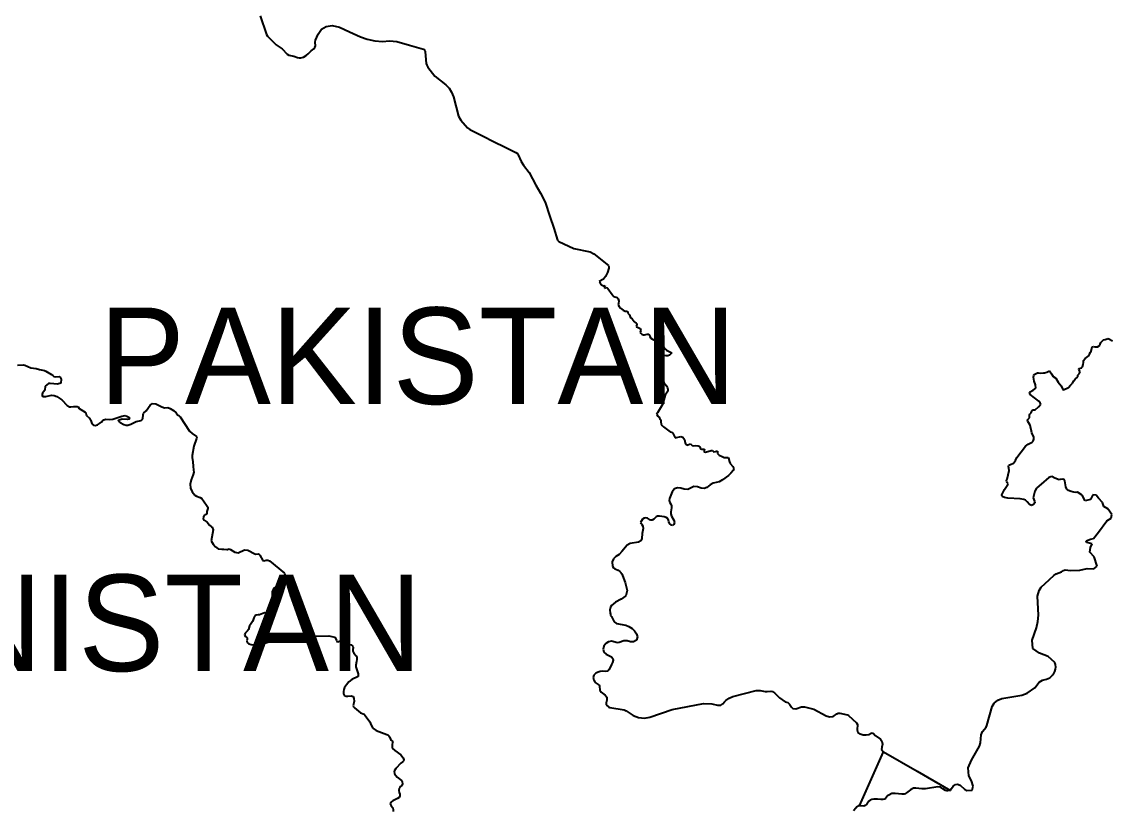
# Model space of a CAD drawing. Header units: metres. Extents: x 0 to 1325, y -1 to 773.
# Drawn here: x 910.32 to 955.57, y 249.26 to 281.97 of the extents above; entities that cross this region are included whole.
import ezdxf
from ezdxf.enums import TextEntityAlignment as Align

# ---------------------------------------------------------------- set-up
doc = ezdxf.new("R2010")
doc.units = ezdxf.units.M

msp = doc.modelspace()

# ---------------------------------------------------------------- linework, layer by layer
at = {"layer": 'SCORE'}
for points in [[(920.2, 282.218), (920.47, 281.448)], [(922.5, 281.208), (922.61, 281.458)], [(922.61, 281.458), (922.75, 281.658)], [(922.75, 281.658), (922.94, 281.778)], [(922.94, 281.778), (923.2, 281.818)], [(923.2, 281.818), (923.5, 281.748)], [(923.5, 281.748), (923.92, 281.548)], [(923.92, 281.548), (924.37, 281.338)], [(920.47, 281.448), (920.51, 281.378)], [(920.51, 281.378), (920.83, 281.058)], [(920.83, 281.058), (920.87, 281.018)], [(920.87, 281.018), (921.12, 280.848)], [(922.49, 281.128), (922.5, 281.208)], [(922.5, 280.978), (922.49, 281.128)], [(924.37, 281.338), (924.65, 281.248)], [(924.65, 281.248), (924.97, 281.178)], [(924.97, 281.178), (925.28, 281.148)], [(925.28, 281.148), (925.58, 281.178)], [(925.58, 281.178), (925.88, 281.148)], [(925.88, 281.148), (926.4, 280.998)], [(921.12, 280.848), (921.33, 280.628)], [(921.33, 280.628), (921.4, 280.578)], [(921.4, 280.578), (921.46, 280.568)], [(921.46, 280.568), (921.6, 280.538)], [(922, 280.508), (922.11, 280.568)], [(922.11, 280.568), (922.2, 280.638)], [(922.2, 280.638), (922.32, 280.768)], [(922.32, 280.768), (922.43, 280.848)], [(922.43, 280.848), (922.47, 280.898)], [(922.47, 280.898), (922.5, 280.978)], [(926.4, 280.998), (926.99, 280.828)], [(926.99, 280.828), (927.04, 280.788)], [(927.04, 280.788), (927.06, 280.728)], [(927.06, 280.728), (927.1, 280.238)], [(921.6, 280.538), (921.75, 280.488)], [(921.75, 280.488), (921.82, 280.468)], [(921.82, 280.468), (921.9, 280.478)], [(921.9, 280.478), (922, 280.508)], [(927.1, 280.238), (927.12, 280.168)], [(927.12, 280.168), (927.16, 280.088)], [(927.16, 280.088), (927.46, 279.718)], [(927.46, 279.718), (927.91, 279.358)], [(927.91, 279.358), (928.05, 279.218)], [(928.05, 279.218), (928.15, 279.048)], [(928.15, 279.048), (928.23, 278.858)], [(928.23, 278.858), (928.44, 278.058)], [(928.44, 278.058), (928.53, 277.888)], [(928.53, 277.888), (928.81, 277.568)], [(928.81, 277.568), (928.91, 277.498)], [(928.91, 277.498), (929.43, 277.238)], [(929.43, 277.238), (929.92, 276.988)], [(929.92, 276.988), (930.34, 276.778)], [(930.34, 276.778), (930.82, 276.548)], [(930.82, 276.548), (930.88, 276.508)], [(930.88, 276.508), (930.92, 276.448)], [(930.92, 276.448), (931.04, 276.168)], [(931.04, 276.168), (931.14, 276.018)], [(931.14, 276.018), (931.37, 275.718)], [(931.37, 275.718), (931.65, 275.188)], [(931.65, 275.188), (931.84, 274.858)], [(931.84, 274.858), (932.04, 274.488)], [(932.04, 274.488), (932.23, 273.888)], [(932.23, 273.888), (932.39, 273.408)], [(932.39, 273.408), (932.54, 272.908)], [(932.54, 272.908), (932.6, 272.848)], [(932.6, 272.848), (933.23, 272.568)], [(933.23, 272.568), (933.9, 272.428)], [(933.9, 272.428), (934.05, 272.348)], [(934.05, 272.348), (934.66, 271.858)], [(934.62, 271.568), (934.54, 271.398)], [(934.67, 271.748), (934.62, 271.568)], [(934.66, 271.858), (934.67, 271.798)], [(934.67, 271.798), (934.67, 271.748)], [(934.46, 271.288), (934.28, 271.198)], [(934.28, 271.198), (934.29, 271.178)], [(934.29, 271.178), (934.32, 271.118)], [(934.32, 271.118), (934.37, 271.058)], [(934.37, 271.058), (934.45, 271.018)], [(934.54, 271.398), (934.46, 271.288)], [(934.45, 271.018), (934.52, 271.028)], [(934.5, 270.938), (934.49, 270.918)], [(934.49, 270.918), (934.55, 270.938)], [(934.51, 270.998), (934.5, 270.938)], [(934.52, 271.028), (934.51, 270.998)], [(934.55, 270.938), (934.6, 270.928)], [(934.6, 270.928), (934.64, 270.898)], [(934.64, 270.898), (934.82, 270.648)], [(934.82, 270.648), (934.85, 270.598)], [(934.85, 270.598), (934.88, 270.568)], [(934.88, 270.568), (935.02, 270.528)], [(935.02, 270.528), (935.07, 270.478)], [(935.07, 270.478), (935.09, 270.378)], [(935.08, 270.298), (935.07, 270.228)], [(935.07, 270.228), (935.11, 270.158)], [(935.09, 270.378), (935.08, 270.298)], [(935.11, 270.158), (935.16, 270.088)], [(935.16, 270.088), (935.21, 270.048)], [(935.21, 270.048), (935.27, 270.008)], [(935.27, 270.008), (935.35, 269.968)], [(935.35, 269.968), (935.43, 269.958)], [(935.43, 269.958), (935.46, 269.938)], [(935.46, 269.938), (935.47, 269.878)], [(935.47, 269.878), (935.49, 269.848)], [(935.49, 269.848), (935.54, 269.808)], [(935.54, 269.808), (935.56, 269.728)], [(935.56, 269.728), (935.59, 269.688)], [(935.59, 269.688), (935.65, 269.638)], [(935.65, 269.638), (935.73, 269.538)], [(935.73, 269.538), (935.76, 269.508)], [(935.76, 269.508), (935.81, 269.468)], [(935.81, 269.468), (935.84, 269.438)], [(935.84, 269.408), (935.81, 269.328)], [(935.81, 269.328), (935.82, 269.308)], [(935.82, 269.308), (935.89, 269.288)], [(935.84, 269.438), (935.84, 269.408)], [(935.89, 269.288), (935.97, 269.238)], [(935.97, 269.238), (936.01, 269.158)], [(936.01, 269.158), (935.98, 269.088)], [(935.98, 269.088), (936, 269.048)], [(936, 269.048), (936.04, 269.008)], [(936.04, 269.008), (936.07, 268.988)], [(936.07, 268.988), (936.12, 268.978)], [(936.12, 268.978), (936.16, 268.978)], [(936.16, 268.978), (936.26, 269.008)], [(936.26, 269.008), (936.34, 269.008)], [(936.34, 269.008), (936.37, 268.978)], [(936.37, 268.978), (936.38, 268.918)], [(936.38, 268.918), (936.42, 268.848)], [(936.42, 268.848), (936.49, 268.798)], [(936.49, 268.798), (936.55, 268.768)], [(955.21, 268.768), (955.27, 268.788)], [(955.27, 268.788), (955.35, 268.808)], [(955.35, 268.808), (955.39, 268.828)], [(955.39, 268.828), (955.43, 268.818)], [(955.43, 268.818), (955.58, 268.728)], [(936.55, 268.768), (936.62, 268.758)], [(936.62, 268.758), (936.7, 268.758)], [(936.7, 268.758), (936.77, 268.728)], [(936.77, 268.728), (936.83, 268.678)], [(936.83, 268.678), (936.88, 268.608)], [(936.88, 268.608), (936.94, 268.558)], [(936.94, 268.558), (936.94, 268.478)], [(936.94, 268.478), (936.99, 268.408)], [(936.99, 268.408), (937.07, 268.348)], [(937.07, 268.348), (937.29, 268.238)], [(954.69, 268.298), (954.72, 268.428)], [(954.72, 268.428), (954.74, 268.478)], [(954.74, 268.478), (954.79, 268.498)], [(954.79, 268.498), (954.85, 268.488)], [(954.85, 268.488), (954.91, 268.478)], [(954.91, 268.478), (954.96, 268.488)], [(954.96, 268.488), (955.02, 268.518)], [(955.02, 268.518), (955.03, 268.538)], [(955.03, 268.538), (955.05, 268.558)], [(955.05, 268.558), (955.06, 268.578)], [(955.06, 268.598), (955.1, 268.658)], [(955.06, 268.578), (955.06, 268.598)], [(955.1, 268.658), (955.15, 268.718)], [(955.15, 268.718), (955.21, 268.768)], [(936.74, 267.948), (936.72, 267.868)], [(936.76, 267.998), (936.74, 267.948)], [(936.79, 268.058), (936.76, 267.998)], [(936.84, 268.108), (936.79, 268.058)], [(936.9, 268.138), (936.84, 268.108)], [(937.06, 268.108), (936.9, 268.138)], [(937.13, 268.108), (937.06, 268.108)], [(937.19, 268.138), (937.13, 268.108)], [(937.25, 268.198), (937.19, 268.138)], [(937.29, 268.238), (937.25, 268.198)], [(954.38, 267.918), (954.44, 267.998)], [(954.38, 267.838), (954.38, 267.918)], [(954.44, 267.998), (954.61, 268.128)], [(954.61, 268.128), (954.63, 268.198)], [(954.63, 268.198), (954.67, 268.258)], [(954.67, 268.258), (954.69, 268.298)], [(910.14, 267.718), (910.37, 267.738)], [(910.37, 267.738), (910.44, 267.718)], [(910.44, 267.718), (910.69, 267.618)], [(910.69, 267.618), (910.91, 267.588)], [(910.91, 267.588), (911.05, 267.538)], [(911.05, 267.538), (911.25, 267.498)], [(911.25, 267.498), (911.31, 267.478)], [(911.31, 267.478), (911.55, 267.338)], [(936.72, 267.868), (936.73, 267.788)], [(936.73, 267.788), (936.79, 267.618)], [(936.79, 267.618), (936.79, 267.438)], [(936.79, 267.438), (936.82, 267.348)], [(952.76, 267.398), (952.85, 267.428)], [(952.85, 267.428), (952.97, 267.488)], [(952.97, 267.488), (953.04, 267.358)], [(954.18, 267.538), (954.19, 267.578)], [(954.23, 267.448), (954.18, 267.538)], [(954.19, 267.578), (954.29, 267.608)], [(954.2, 267.368), (954.23, 267.448)], [(954.29, 267.608), (954.33, 267.658)], [(954.33, 267.658), (954.36, 267.748)], [(954.36, 267.748), (954.38, 267.838)], [(911.55, 267.338), (911.6, 267.288)], [(911.6, 267.288), (911.65, 267.258)], [(911.65, 267.258), (911.71, 267.238)], [(911.71, 267.238), (911.86, 267.248)], [(911.93, 266.978), (911.8, 266.938)], [(911.86, 267.248), (911.91, 267.218)], [(911.91, 267.218), (911.95, 267.148)], [(911.95, 267.148), (911.93, 266.978)], [(936.82, 267.348), (936.96, 266.998)], [(936.96, 266.998), (937.01, 266.928)], [(952.3, 267.218), (952.31, 267.288)], [(952.33, 267.058), (952.3, 267.218)], [(952.31, 267.288), (952.33, 267.328)], [(952.33, 267.328), (952.36, 267.348)], [(952.38, 266.908), (952.33, 267.058)], [(952.36, 267.348), (952.47, 267.408)], [(952.47, 267.408), (952.51, 267.408)], [(952.51, 267.408), (952.61, 267.388)], [(952.61, 267.388), (952.71, 267.398)], [(952.71, 267.398), (952.76, 267.398)], [(953.04, 267.358), (953.12, 267.258)], [(953.12, 267.258), (953.22, 267.188)], [(953.22, 267.188), (953.32, 267.018)], [(953.32, 267.018), (953.45, 266.858)], [(953.84, 266.888), (953.92, 266.978)], [(953.92, 266.978), (953.97, 267.078)], [(953.97, 267.078), (954.03, 267.148)], [(954.03, 267.148), (954.14, 267.238)], [(954.14, 267.308), (954.2, 267.368)], [(954.14, 267.238), (954.14, 267.308)], [(911.17, 266.558), (911.14, 266.498)], [(911.22, 266.618), (911.17, 266.558)], [(911.27, 266.688), (911.22, 266.618)], [(911.29, 266.848), (911.27, 266.688)], [(911.35, 266.908), (911.29, 266.848)], [(911.42, 266.958), (911.35, 266.908)], [(911.49, 266.968), (911.42, 266.958)], [(911.8, 266.938), (911.49, 266.968)], [(937.01, 266.928), (937.07, 266.858)], [(937.12, 266.638), (937.01, 266.478)], [(937.07, 266.858), (937.11, 266.788)], [(937.11, 266.788), (937.13, 266.718)], [(937.13, 266.718), (937.12, 266.638)], [(952.14, 266.598), (952.28, 266.678)], [(952.16, 266.508), (952.14, 266.598)], [(952.28, 266.678), (952.39, 266.768)], [(952.39, 266.768), (952.38, 266.908)], [(953.45, 266.858), (953.52, 266.708)], [(953.52, 266.708), (953.55, 266.698)], [(953.55, 266.698), (953.75, 266.798)], [(953.75, 266.798), (953.84, 266.888)], [(911.14, 266.498), (911.19, 266.428)], [(911.19, 266.428), (911.31, 266.428)], [(911.31, 266.428), (911.55, 266.478)], [(911.55, 266.478), (911.66, 266.458)], [(911.66, 266.458), (911.77, 266.418)], [(911.77, 266.418), (911.85, 266.368)], [(911.85, 266.368), (911.97, 266.288)], [(911.97, 266.288), (912.2, 266.048)], [(915.64, 266.068), (915.74, 266.128)], [(915.74, 266.128), (915.88, 266.118)], [(915.88, 266.118), (916.12, 265.998)], [(936.91, 266.088), (936.7, 265.738)], [(937.01, 266.478), (936.91, 266.088)], [(952.52, 266.228), (952.16, 266.508)], [(952.51, 265.998), (952.6, 266.108)], [(952.58, 266.158), (952.52, 266.228)], [(952.6, 266.108), (952.58, 266.158)], [(912.2, 266.048), (912.3, 265.998)], [(912.3, 265.998), (912.35, 265.998)], [(912.35, 265.998), (912.46, 266.008)], [(912.46, 266.008), (912.61, 266.008)], [(912.61, 266.008), (912.65, 265.988)], [(912.65, 265.988), (912.69, 265.928)], [(912.69, 265.928), (912.76, 265.878)], [(912.76, 265.878), (912.95, 265.778)], [(912.95, 265.778), (912.97, 265.748)], [(912.97, 265.748), (912.98, 265.668)], [(912.98, 265.668), (913, 265.628)], [(913, 265.628), (913.12, 265.518)], [(914.47, 265.608), (914.61, 265.628)], [(914.61, 265.628), (914.67, 265.608)], [(915.34, 265.508), (915.35, 265.668)], [(915.35, 265.668), (915.37, 265.728)], [(915.37, 265.728), (915.47, 265.828)], [(915.47, 265.828), (915.64, 266.068)], [(916.12, 265.998), (916.24, 265.958)], [(916.24, 265.958), (916.37, 265.968)], [(916.37, 265.968), (916.47, 265.928)], [(916.47, 265.928), (916.61, 265.838)], [(916.61, 265.838), (916.72, 265.738)], [(916.72, 265.738), (916.77, 265.668)], [(916.77, 265.668), (916.83, 265.638)], [(916.83, 265.638), (916.88, 265.578)], [(936.7, 265.738), (936.66, 265.688)], [(936.66, 265.688), (936.67, 265.678)], [(936.67, 265.678), (936.71, 265.608)], [(952.13, 265.658), (952.15, 265.688)], [(952.13, 265.618), (952.13, 265.658)], [(952.14, 265.578), (952.13, 265.618)], [(952.15, 265.688), (952.2, 265.738)], [(952.2, 265.738), (952.23, 265.808)], [(952.23, 265.808), (952.25, 265.838)], [(952.25, 265.838), (952.28, 265.868)], [(952.28, 265.868), (952.31, 265.868)], [(952.31, 265.868), (952.37, 265.868)], [(952.37, 265.868), (952.51, 265.998)], [(913.12, 265.518), (913.14, 265.488)], [(913.14, 265.488), (913.16, 265.448)], [(913.16, 265.448), (913.24, 265.278)], [(913.24, 265.278), (913.29, 265.228)], [(913.29, 265.228), (913.36, 265.218)], [(913.36, 265.218), (913.46, 265.248)], [(913.46, 265.248), (913.54, 265.298)], [(913.54, 265.298), (913.63, 265.368)], [(913.63, 265.368), (913.67, 265.418)], [(913.67, 265.418), (913.72, 265.458)], [(913.72, 265.458), (913.8, 265.478)], [(913.8, 265.478), (913.94, 265.468)], [(913.94, 265.468), (914.09, 265.478)], [(914.09, 265.478), (914.47, 265.608)], [(914.33, 265.438), (914.32, 265.398)], [(914.32, 265.398), (914.39, 265.338)], [(914.4, 265.458), (914.33, 265.438)], [(914.39, 265.338), (914.55, 265.258)], [(914.48, 265.478), (914.4, 265.458)], [(914.7, 265.468), (914.48, 265.478)], [(914.55, 265.258), (914.64, 265.238)], [(914.64, 265.238), (914.72, 265.228)], [(914.67, 265.608), (914.75, 265.568)], [(914.77, 265.478), (914.7, 265.468)], [(914.72, 265.228), (914.84, 265.278)], [(914.75, 265.568), (914.8, 265.518)], [(914.8, 265.518), (914.77, 265.478)], [(914.84, 265.278), (915.06, 265.388)], [(915.06, 265.388), (915.27, 265.428)], [(915.27, 265.428), (915.31, 265.458)], [(915.31, 265.458), (915.34, 265.508)], [(916.88, 265.578), (917.28, 264.988)], [(936.71, 265.608), (936.72, 265.598)], [(936.72, 265.598), (936.75, 265.588)], [(936.75, 265.588), (936.76, 265.578)], [(936.76, 265.578), (936.77, 265.558)], [(936.77, 265.558), (936.78, 265.518)], [(936.78, 265.518), (936.79, 265.498)], [(936.79, 265.498), (936.81, 265.458)], [(936.81, 265.458), (936.83, 265.448)], [(936.83, 265.448), (936.84, 265.428)], [(936.84, 265.428), (936.84, 265.368)], [(936.84, 265.368), (936.85, 265.278)], [(936.85, 265.278), (936.89, 265.218)], [(936.89, 265.218), (936.94, 265.158)], [(952.05, 265.448), (952.14, 265.538)], [(952.06, 265.378), (952.05, 265.448)], [(952.16, 265.238), (952.06, 265.378)], [(952.14, 265.538), (952.14, 265.578)], [(952.18, 265.158), (952.16, 265.238)], [(917.28, 264.988), (917.38, 264.888)], [(917.38, 264.888), (917.56, 264.768)], [(917.56, 264.768), (917.57, 264.748)], [(917.57, 264.748), (917.58, 264.728)], [(917.58, 264.728), (917.57, 264.678)], [(936.94, 265.158), (937.22, 264.958)], [(937.22, 264.958), (937.28, 264.938)], [(937.28, 264.938), (937.33, 264.898)], [(937.33, 264.898), (937.43, 264.708)], [(937.43, 264.708), (937.67, 264.758)], [(937.67, 264.758), (937.75, 264.738)], [(937.75, 264.738), (937.81, 264.638)], [(952.21, 264.988), (952.18, 265.158)], [(952.23, 264.908), (952.21, 264.988)], [(952.31, 264.728), (952.23, 264.908)], [(952.32, 264.658), (952.31, 264.728)], [(917.45, 264.358), (917.38, 263.978)], [(917.57, 264.678), (917.45, 264.358)], [(937.81, 264.638), (937.85, 264.498)], [(937.85, 264.498), (937.91, 264.408)], [(937.91, 264.408), (938.07, 264.458)], [(938.07, 264.458), (938.13, 264.388)], [(938.13, 264.388), (938.21, 264.378)], [(938.21, 264.378), (938.29, 264.388)], [(938.29, 264.388), (938.38, 264.378)], [(938.38, 264.378), (938.42, 264.358)], [(938.42, 264.358), (938.45, 264.328)], [(938.45, 264.328), (938.46, 264.288)], [(938.46, 264.288), (938.49, 264.248)], [(951.61, 263.898), (951.97, 264.358)], [(951.97, 264.358), (952.08, 264.438)], [(952.08, 264.438), (952.24, 264.528)], [(952.24, 264.528), (952.28, 264.568)], [(952.28, 264.568), (952.32, 264.658)], [(917.38, 263.978), (917.39, 263.888)], [(917.39, 263.888), (917.41, 263.718)], [(938.49, 264.248), (938.53, 264.238)], [(938.53, 264.238), (938.62, 264.238)], [(938.62, 264.238), (938.65, 264.238)], [(938.65, 264.238), (938.62, 264.128)], [(938.62, 264.128), (938.69, 264.108)], [(938.69, 264.108), (938.92, 264.188)], [(938.92, 264.188), (938.95, 264.188)], [(938.95, 264.188), (938.98, 264.178)], [(938.98, 264.178), (939.02, 264.138)], [(939.02, 264.138), (939.05, 264.128)], [(939.05, 264.128), (939.14, 264.148)], [(939.14, 264.148), (939.18, 264.158)], [(939.18, 264.158), (939.18, 264.058)], [(939.18, 264.058), (939.26, 263.988)], [(939.26, 263.988), (939.38, 263.928)], [(939.38, 263.928), (939.46, 263.898)], [(939.46, 263.898), (939.51, 263.898)], [(939.51, 263.898), (939.63, 263.898)], [(939.63, 263.898), (939.64, 263.858)], [(939.64, 263.858), (939.68, 263.718)], [(951.55, 263.768), (951.61, 263.898)], [(917.41, 263.718), (917.42, 263.538)], [(917.42, 263.538), (917.44, 263.368)], [(917.44, 263.368), (917.45, 263.278)], [(939.68, 263.718), (939.71, 263.648)], [(939.71, 263.648), (939.82, 263.518)], [(939.82, 263.518), (939.86, 263.438)], [(939.86, 263.438), (939.84, 263.348)], [(951.2, 262.988), (951.29, 263.358)], [(951.26, 263.518), (951.27, 263.568)], [(951.28, 263.448), (951.26, 263.518)], [(951.27, 263.568), (951.31, 263.588)], [(951.29, 263.358), (951.28, 263.448)], [(951.31, 263.588), (951.34, 263.598)], [(951.34, 263.598), (951.47, 263.658)], [(951.47, 263.658), (951.55, 263.768)], [(917.34, 262.968), (917.3, 262.788)], [(917.43, 263.188), (917.34, 262.968)], [(917.45, 263.278), (917.43, 263.188)], [(939.39, 262.958), (939.26, 262.888)], [(939.64, 263.148), (939.39, 262.958)], [(939.74, 263.238), (939.64, 263.148)], [(939.84, 263.348), (939.74, 263.238)], [(951.18, 262.938), (951.19, 262.968)], [(951.19, 262.888), (951.18, 262.938)], [(951.19, 262.968), (951.2, 262.988)], [(952.83, 262.968), (952.73, 262.878)], [(952.94, 263.058), (952.83, 262.968)], [(953.06, 263.098), (952.94, 263.058)], [(953.18, 263.028), (953.06, 263.098)], [(953.23, 263.018), (953.18, 263.028)], [(953.32, 262.978), (953.23, 263.018)], [(953.37, 262.968), (953.32, 262.978)], [(953.41, 262.978), (953.37, 262.968)], [(953.51, 262.998), (953.41, 262.978)], [(953.54, 262.998), (953.51, 262.998)], [(953.6, 262.918), (953.54, 262.998)], [(953.64, 262.668), (953.6, 262.918)], [(917.3, 262.788), (917.32, 262.618)], [(917.32, 262.618), (917.38, 262.468)], [(917.38, 262.468), (917.5, 262.328)], [(937.3, 262.468), (937.19, 262.188)], [(937.4, 262.588), (937.3, 262.468)], [(937.53, 262.628), (937.4, 262.588)], [(937.67, 262.618), (937.53, 262.628)], [(937.8, 262.578), (937.67, 262.618)], [(937.95, 262.568), (937.8, 262.578)], [(938.2, 262.688), (937.95, 262.568)], [(938.35, 262.678), (938.2, 262.688)], [(938.51, 262.618), (938.35, 262.678)], [(938.63, 262.608), (938.51, 262.618)], [(938.74, 262.648), (938.63, 262.608)], [(938.88, 262.758), (938.74, 262.648)], [(939.01, 262.828), (938.88, 262.758)], [(939.26, 262.888), (939.01, 262.828)], [(950.99, 262.348), (951.09, 262.558)], [(951.09, 262.558), (951.24, 262.768)], [(951.21, 262.858), (951.19, 262.888)], [(951.23, 262.828), (951.21, 262.858)], [(951.25, 262.808), (951.23, 262.828)], [(951.24, 262.768), (951.25, 262.808)], [(952.36, 262.488), (952.3, 262.278)], [(952.42, 262.618), (952.36, 262.488)], [(952.73, 262.878), (952.42, 262.618)], [(953.68, 262.578), (953.64, 262.668)], [(953.75, 262.528), (953.68, 262.578)], [(953.86, 262.478), (953.75, 262.528)], [(953.97, 262.448), (953.86, 262.478)], [(917.5, 262.328), (917.57, 262.288)], [(917.57, 262.288), (917.72, 262.238)], [(917.72, 262.238), (917.79, 262.188)], [(917.79, 262.188), (917.98, 261.908)], [(937.19, 262.188), (937.18, 262.108)], [(937.18, 262.108), (937.21, 262.028)], [(937.21, 262.028), (937.25, 261.958)], [(951, 262.268), (950.99, 262.348)], [(951.09, 262.228), (951, 262.268)], [(951.23, 262.198), (951.09, 262.228)], [(951.75, 262.178), (951.23, 262.198)], [(951.9, 262.148), (951.75, 262.178)], [(951.97, 262.118), (951.9, 262.148)], [(952.03, 262.058), (951.97, 262.118)], [(952.14, 261.938), (952.03, 262.058)], [(952.3, 262.278), (952.29, 262.218)], [(952.29, 262.218), (952.31, 262.148)], [(952.35, 262.008), (952.3, 261.938)], [(952.31, 262.148), (952.34, 262.078)], [(952.34, 262.078), (952.35, 262.008)], [(954.06, 262.438), (953.97, 262.448)], [(954.13, 262.448), (954.06, 262.438)], [(954.32, 262.328), (954.13, 262.448)], [(954.44, 262.088), (954.32, 262.328)], [(954.66, 262.148), (954.44, 262.088)], [(954.76, 262.348), (954.66, 262.148)], [(954.9, 262.328), (954.76, 262.348)], [(955, 262.198), (954.9, 262.328)], [(955.16, 262.018), (955, 262.198)], [(955.22, 261.858), (955.16, 262.018)], [(917.98, 261.908), (918.03, 261.828)], [(917.99, 261.568), (917.98, 261.538)], [(918, 261.648), (917.99, 261.568)], [(918.04, 261.778), (918, 261.648)], [(918.03, 261.828), (918.04, 261.778)], [(937.25, 261.958), (937.28, 261.888)], [(937.28, 261.808), (937.25, 261.638)], [(937.25, 261.638), (937.25, 261.548)], [(937.25, 261.548), (937.28, 261.458)], [(937.28, 261.888), (937.28, 261.808)], [(952.21, 261.898), (952.14, 261.938)], [(952.3, 261.938), (952.21, 261.898)], [(955.38, 261.768), (955.22, 261.858)], [(955.55, 261.528), (955.38, 261.768)], [(917.85, 261.428), (917.84, 261.348)], [(917.84, 261.348), (917.88, 261.298)], [(917.87, 261.468), (917.85, 261.428)], [(917.9, 261.488), (917.87, 261.468)], [(917.88, 261.298), (918.01, 261.208)], [(917.93, 261.508), (917.9, 261.488)], [(917.96, 261.528), (917.93, 261.508)], [(917.98, 261.538), (917.96, 261.528)], [(918.01, 261.208), (918.1, 261.088)], [(936.03, 261.268), (935.99, 261.198)], [(935.99, 261.198), (936.02, 261.148)], [(936.02, 261.148), (936.03, 261.138)], [(936.07, 261.328), (936.03, 261.268)], [(936.03, 261.138), (936.05, 261.108)], [(936.05, 261.108), (936.09, 261.038)], [(936.14, 261.368), (936.07, 261.328)], [(936.21, 261.388), (936.14, 261.368)], [(936.28, 261.368), (936.21, 261.388)], [(936.4, 261.298), (936.28, 261.368)], [(936.48, 261.298), (936.4, 261.298)], [(936.54, 261.328), (936.48, 261.298)], [(936.64, 261.428), (936.54, 261.328)], [(936.7, 261.458), (936.64, 261.428)], [(936.78, 261.458), (936.7, 261.458)], [(936.97, 261.428), (936.78, 261.458)], [(937.05, 261.408), (936.97, 261.428)], [(937.12, 261.358), (937.05, 261.408)], [(937.15, 261.298), (937.12, 261.358)], [(937.17, 261.228), (937.15, 261.298)], [(937.2, 261.148), (937.17, 261.228)], [(937.27, 261.078), (937.2, 261.148)], [(937.28, 261.458), (937.37, 261.288)], [(937.38, 261.108), (937.33, 261.068)], [(937.37, 261.288), (937.4, 261.198)], [(937.4, 261.198), (937.38, 261.108)], [(955, 260.788), (955.34, 261.258)], [(955.34, 261.258), (955.52, 261.378)], [(955.52, 261.378), (955.55, 261.528)], [(918.1, 261.088), (918.19, 261.018)], [(918.25, 260.888), (918.18, 260.438)], [(918.19, 261.018), (918.22, 260.998)], [(918.22, 260.998), (918.25, 260.888)], [(936.06, 260.738), (936.05, 260.528)], [(936.1, 260.948), (936.06, 260.738)], [(936.09, 261.038), (936.1, 260.948)], [(937.33, 261.068), (937.27, 261.078)], [(954.79, 260.528), (955, 260.788)], [(918.18, 260.438), (918.22, 260.368)], [(918.22, 260.368), (918.25, 260.298)], [(918.25, 260.298), (918.35, 260.178)], [(935.43, 260.248), (935.22, 259.988)], [(935.56, 260.328), (935.43, 260.248)], [(935.91, 260.378), (935.56, 260.328)], [(936.01, 260.438), (935.91, 260.378)], [(936.05, 260.528), (936.01, 260.438)], [(954.49, 260.438), (954.66, 260.498)], [(954.51, 260.358), (954.49, 260.438)], [(954.73, 260.308), (954.51, 260.358)], [(954.66, 260.498), (954.79, 260.528)], [(954.67, 260.158), (954.73, 260.308)], [(918.35, 260.178), (918.47, 260.108)], [(918.47, 260.108), (918.62, 260.088)], [(918.62, 260.088), (918.7, 260.088)], [(918.7, 260.088), (918.82, 260.068)], [(918.82, 260.068), (918.85, 260.078)], [(918.85, 260.078), (918.88, 260.088)], [(918.88, 260.088), (918.92, 260.098)], [(918.92, 260.098), (918.98, 260.078)], [(918.98, 260.078), (919.16, 259.968)], [(919.16, 259.968), (919.3, 259.938)], [(919.3, 259.938), (919.55, 260.058)], [(919.55, 260.058), (919.7, 260.048)], [(919.7, 260.048), (919.98, 259.888)], [(919.98, 259.888), (920.01, 259.878)], [(920.01, 259.878), (920.12, 259.888)], [(920.12, 259.888), (920.16, 259.868)], [(920.16, 259.868), (920.19, 259.838)], [(920.19, 259.838), (920.32, 259.618)], [(934.97, 259.778), (934.87, 259.688)], [(935.1, 259.868), (934.97, 259.778)], [(935.22, 259.988), (935.1, 259.868)], [(954.64, 259.958), (954.67, 260.158)], [(954.82, 259.768), (954.64, 259.958)], [(954.94, 259.388), (954.82, 259.768)], [(920.32, 259.618), (920.36, 259.598)], [(920.36, 259.598), (920.45, 259.628)], [(920.45, 259.628), (920.53, 259.638)], [(920.53, 259.638), (920.6, 259.598)], [(920.6, 259.598), (921.22, 259.098)], [(934.87, 259.688), (934.82, 259.558)], [(934.82, 259.558), (934.83, 259.378)], [(934.83, 259.378), (934.87, 259.308)], [(934.87, 259.308), (934.93, 259.268)], [(954.22, 259.218), (954.52, 259.288)], [(954.52, 259.288), (954.81, 259.278)], [(954.81, 259.278), (954.94, 259.388)], [(921.19, 258.838), (921, 258.638)], [(921.25, 258.968), (921.19, 258.838)], [(921.22, 259.098), (921.25, 258.968)], [(934.93, 259.268), (935.06, 259.218)], [(935.06, 259.218), (935.13, 259.168)], [(935.13, 259.168), (935.17, 259.118)], [(935.17, 259.118), (935.21, 259.068)], [(935.21, 259.068), (935.25, 258.998)], [(935.25, 258.998), (935.36, 258.698)], [(952.96, 258.828), (953.14, 258.998)], [(953.14, 258.998), (953.24, 259.058)], [(953.24, 259.058), (953.35, 259.108)], [(953.35, 259.108), (953.46, 259.148)], [(953.46, 259.148), (953.54, 259.198)], [(953.54, 259.198), (953.62, 259.228)], [(953.62, 259.228), (953.72, 259.218)], [(953.72, 259.218), (953.82, 259.208)], [(953.82, 259.208), (954.22, 259.218)], [(920.74, 258.408), (920.71, 258.328)], [(920.79, 258.468), (920.74, 258.408)], [(920.82, 258.488), (920.79, 258.468)], [(920.92, 258.518), (920.82, 258.488)], [(920.95, 258.538), (920.92, 258.518)], [(920.98, 258.608), (920.95, 258.538)], [(921, 258.638), (920.98, 258.608)], [(935.36, 258.698), (935.44, 258.378)], [(935.44, 258.378), (935.38, 258.158)], [(952.46, 258.138), (952.53, 258.378)], [(952.53, 258.378), (952.62, 258.518)], [(952.62, 258.518), (952.95, 258.818)], [(952.95, 258.818), (952.96, 258.828)], [(920.71, 258.328), (920.7, 258.248)], [(920.7, 258.248), (920.7, 258.168)], [(920.7, 258.168), (920.78, 257.908)], [(935.19, 258.008), (934.95, 257.888)], [(935.38, 258.158), (935.19, 258.008)], [(952.51, 257.348), (952.46, 258.138)], [(920.6, 257.628), (920.57, 257.468)], [(920.63, 257.688), (920.6, 257.628)], [(920.64, 257.708), (920.63, 257.688)], [(920.68, 257.738), (920.64, 257.708)], [(920.74, 257.768), (920.68, 257.738)], [(920.77, 257.788), (920.74, 257.768)], [(920.78, 257.808), (920.77, 257.788)], [(920.78, 257.908), (920.78, 257.808)], [(934.73, 257.628), (934.72, 257.568)], [(934.72, 257.568), (934.73, 257.438)], [(934.74, 257.688), (934.73, 257.628)], [(934.78, 257.748), (934.74, 257.688)], [(934.95, 257.888), (934.78, 257.748)], [(919.89, 257.088), (919.8, 256.968)], [(919.92, 257.158), (919.89, 257.088)], [(919.94, 257.238), (919.92, 257.158)], [(919.98, 257.318), (919.94, 257.238)], [(920.04, 257.348), (919.98, 257.318)], [(920.13, 257.358), (920.04, 257.348)], [(920.18, 257.368), (920.13, 257.358)], [(920.38, 257.448), (920.18, 257.368)], [(920.54, 257.418), (920.38, 257.448)], [(920.57, 257.468), (920.54, 257.418)], [(934.73, 257.438), (934.74, 257.388)], [(934.74, 257.388), (934.75, 257.338)], [(934.75, 257.338), (934.78, 257.288)], [(934.78, 257.288), (934.9, 257.078)], [(934.9, 257.078), (934.99, 256.998)], [(952.42, 256.818), (952.48, 257.088)], [(952.48, 257.088), (952.51, 257.348)], [(919.58, 256.598), (919.55, 256.528)], [(919.68, 256.698), (919.58, 256.598)], [(919.72, 256.748), (919.68, 256.698)], [(919.77, 256.908), (919.72, 256.748)], [(919.8, 256.968), (919.77, 256.908)], [(934.99, 256.998), (935.38, 256.938)], [(935.38, 256.938), (935.51, 256.878)], [(935.51, 256.878), (935.64, 256.798)], [(935.64, 256.798), (935.74, 256.698)], [(935.74, 256.698), (935.83, 256.578)], [(935.83, 256.578), (935.86, 256.448)], [(952.24, 256.318), (952.42, 256.818)], [(919.55, 256.528), (919.6, 256.468)], [(919.6, 256.468), (919.67, 256.408)], [(919.67, 256.348), (919.66, 256.288)], [(919.66, 256.288), (919.67, 256.218)], [(919.67, 256.408), (919.67, 256.348)], [(919.67, 256.218), (919.73, 256.158)], [(919.73, 256.158), (919.83, 256.128)], [(919.83, 256.128), (920.03, 256.098)], [(920.15, 256.108), (920.94, 256.368)], [(920.94, 256.368), (921.15, 256.388)], [(921.15, 256.388), (921.28, 256.448)], [(921.28, 256.448), (921.35, 256.468)], [(921.35, 256.468), (921.64, 256.478)], [(921.64, 256.478), (921.95, 256.538)], [(921.95, 256.538), (922.06, 256.548)], [(922.06, 256.548), (922.55, 256.478)], [(922.55, 256.478), (923.05, 256.488)], [(923.05, 256.488), (923.31, 256.438)], [(923.31, 256.438), (923.38, 256.318)], [(923.38, 256.318), (923.39, 256.258)], [(923.39, 256.258), (923.43, 256.248)], [(923.43, 256.248), (923.53, 256.278)], [(923.53, 256.278), (923.6, 256.288)], [(923.6, 256.288), (923.65, 256.268)], [(923.65, 256.268), (923.69, 256.238)], [(923.69, 256.238), (923.74, 256.178)], [(923.74, 256.178), (923.81, 256.158)], [(923.81, 256.158), (923.99, 256.118)], [(923.99, 256.118), (924.05, 256.068)], [(934.55, 256.178), (934.47, 256.068)], [(934.66, 256.248), (934.55, 256.178)], [(934.78, 256.268), (934.66, 256.248)], [(935.03, 256.208), (934.78, 256.268)], [(935.1, 256.218), (935.03, 256.208)], [(935.3, 256.278), (935.1, 256.218)], [(935.43, 256.278), (935.3, 256.278)], [(935.57, 256.238), (935.43, 256.278)], [(935.7, 256.238), (935.57, 256.238)], [(935.82, 256.318), (935.7, 256.238)], [(935.86, 256.448), (935.82, 256.318)], [(952.27, 255.968), (952.24, 256.318)], [(920.03, 256.098), (920.15, 256.108)], [(924.05, 256.068), (924.07, 255.988)], [(924.07, 255.988), (924.05, 255.928)], [(924.05, 255.928), (924.05, 255.858)], [(924.05, 255.858), (924.09, 255.768)], [(924.09, 255.768), (924.19, 255.658)], [(934.47, 256.068), (934.44, 255.938)], [(934.44, 255.938), (934.47, 255.818)], [(934.47, 255.818), (934.56, 255.728)], [(934.56, 255.728), (934.78, 255.618)], [(952.55, 255.778), (952.27, 255.968)], [(952.91, 255.638), (952.55, 255.778)], [(924.21, 255.428), (924.18, 255.278)], [(924.18, 255.278), (924.18, 255.208)], [(924.19, 255.658), (924.22, 255.608)], [(924.22, 255.508), (924.21, 255.428)], [(924.22, 255.608), (924.22, 255.508)], [(934.78, 255.308), (934.69, 255.098)], [(934.78, 255.618), (934.84, 255.558)], [(934.83, 255.388), (934.78, 255.308)], [(934.85, 255.478), (934.83, 255.388)], [(934.84, 255.558), (934.85, 255.478)], [(953.18, 255.388), (952.91, 255.638)], [(953.21, 255.298), (953.18, 255.388)], [(953.22, 255.198), (953.21, 255.298)], [(924.27, 254.808), (924.01, 254.678)], [(924.18, 255.208), (924.28, 254.918)], [(924.28, 254.918), (924.27, 254.808)], [(934.06, 254.858), (934.03, 254.758)], [(934.03, 254.758), (934.05, 254.648)], [(934.14, 254.938), (934.06, 254.858)], [(934.23, 254.988), (934.14, 254.938)], [(934.32, 255.018), (934.23, 254.988)], [(934.42, 255.028), (934.32, 255.018)], [(934.52, 255.018), (934.42, 255.028)], [(934.63, 255.028), (934.52, 255.018)], [(934.69, 255.098), (934.63, 255.028)], [(952.98, 254.748), (953.08, 254.848)], [(953.08, 254.848), (953.11, 254.878)], [(953.11, 254.878), (953.18, 255.008)], [(953.18, 255.008), (953.21, 255.108)], [(953.21, 255.108), (953.22, 255.198)], [(923.71, 254.348), (923.68, 254.268)], [(923.79, 254.458), (923.71, 254.348)], [(923.89, 254.578), (923.79, 254.458)], [(924.01, 254.678), (923.89, 254.578)], [(934.05, 254.648), (934.11, 254.558)], [(934.11, 254.558), (934.15, 254.528)], [(934.15, 254.528), (934.24, 254.478)], [(934.24, 254.478), (934.27, 254.448)], [(934.27, 254.448), (934.29, 254.398)], [(934.29, 254.398), (934.3, 254.238)], [(952.03, 254.108), (952.35, 254.338)], [(952.35, 254.338), (952.53, 254.568)], [(952.53, 254.568), (952.67, 254.648)], [(952.67, 254.648), (952.84, 254.688)], [(952.84, 254.688), (952.98, 254.748)], [(923.68, 254.268), (923.66, 254.178)], [(923.66, 254.178), (923.66, 254.088)], [(923.66, 254.088), (923.7, 254.008)], [(923.7, 254.008), (923.76, 253.988)], [(923.76, 253.988), (923.77, 253.988)], [(923.77, 253.988), (923.85, 253.988)], [(923.85, 253.988), (923.99, 254.008)], [(923.99, 254.008), (924.06, 253.978)], [(924.06, 253.978), (924.1, 253.888)], [(924.1, 253.888), (924.11, 253.788)], [(934.3, 254.238), (934.36, 254.148)], [(934.36, 254.148), (934.53, 254.028)], [(934.53, 254.028), (934.59, 253.948)], [(934.59, 253.948), (934.59, 253.828)], [(939.53, 253.808), (939.67, 253.908)], [(939.67, 253.908), (939.82, 253.978)], [(939.82, 253.978), (940.79, 254.228)], [(940.79, 254.228), (940.95, 254.228)], [(940.95, 254.228), (941.17, 254.188)], [(941.17, 254.188), (941.25, 254.178)], [(941.25, 254.178), (941.4, 254.198)], [(941.4, 254.198), (941.47, 254.188)], [(941.47, 254.188), (941.55, 254.128)], [(941.55, 254.128), (941.76, 253.918)], [(941.76, 253.918), (942, 253.748)], [(950.82, 253.828), (950.98, 253.888)], [(950.98, 253.888), (951.82, 254.028)], [(951.82, 254.028), (952.03, 254.108)], [(924.1, 253.708), (924.07, 253.608)], [(924.07, 253.608), (924.08, 253.548)], [(924.08, 253.548), (924.12, 253.498)], [(924.11, 253.788), (924.1, 253.708)], [(924.12, 253.498), (924.37, 253.298)], [(934.59, 253.828), (934.56, 253.718)], [(934.56, 253.718), (934.56, 253.628)], [(934.56, 253.628), (934.67, 253.538)], [(934.67, 253.538), (934.72, 253.518)], [(934.72, 253.518), (935.31, 253.428)], [(935.31, 253.428), (935.4, 253.378)], [(936.38, 253.118), (937.31, 253.438)], [(937.31, 253.438), (938.61, 253.678)], [(938.61, 253.678), (938.95, 253.668)], [(938.95, 253.668), (939.19, 253.618)], [(939.19, 253.618), (939.33, 253.618)], [(939.33, 253.618), (939.37, 253.638)], [(939.37, 253.638), (939.41, 253.668)], [(939.41, 253.668), (939.47, 253.748)], [(939.47, 253.748), (939.53, 253.808)], [(942, 253.748), (942.1, 253.728)], [(942.1, 253.728), (942.12, 253.708)], [(942.12, 253.708), (942.17, 253.658)], [(942.17, 253.658), (942.25, 253.528)], [(942.25, 253.528), (942.31, 253.478)], [(942.31, 253.478), (942.44, 253.458)], [(942.44, 253.458), (942.67, 253.548)], [(942.67, 253.548), (942.79, 253.548)], [(942.79, 253.548), (943.19, 253.448)], [(943.19, 253.448), (943.69, 253.178)], [(950.36, 252.768), (950.59, 253.558)], [(950.59, 253.558), (950.67, 253.698)], [(950.67, 253.698), (950.82, 253.828)], [(924.37, 253.298), (924.52, 253.238)], [(924.52, 253.238), (924.57, 253.188)], [(924.57, 253.188), (924.76, 252.928)], [(935.4, 253.378), (935.68, 253.188)], [(935.68, 253.188), (935.91, 253.098)], [(935.91, 253.098), (936.15, 253.078)], [(936.15, 253.078), (936.38, 253.118)], [(943.69, 253.178), (943.83, 253.128)], [(943.83, 253.128), (943.98, 253.148)], [(943.98, 253.148), (944.14, 253.258)], [(944.14, 253.258), (944.19, 253.278)], [(944.19, 253.278), (944.26, 253.278)], [(944.26, 253.278), (944.58, 253.218)], [(944.58, 253.218), (944.62, 253.188)], [(944.62, 253.188), (944.96, 252.888)], [(924.76, 252.928), (924.82, 252.788)], [(924.82, 252.788), (924.88, 252.658)], [(924.88, 252.658), (925.02, 252.568)], [(925.02, 252.568), (925.46, 252.398)], [(944.96, 252.888), (944.99, 252.808)], [(944.99, 252.808), (944.98, 252.588)], [(944.98, 252.588), (945.01, 252.488)], [(950.13, 252.378), (950.18, 252.518)], [(950.18, 252.518), (950.33, 252.698)], [(950.33, 252.698), (950.36, 252.768)], [(925.46, 252.398), (925.51, 252.378)], [(925.51, 252.378), (925.55, 252.348)], [(925.55, 252.348), (925.57, 252.308)], [(925.57, 252.308), (925.61, 252.208)], [(925.61, 252.208), (925.64, 252.158)], [(925.64, 252.158), (925.68, 252.138)], [(925.68, 252.138), (925.7, 252.098)], [(925.71, 252.058), (925.69, 252.018)], [(925.7, 252.098), (925.71, 252.058)], [(945.01, 252.488), (945.1, 252.428)], [(945.1, 252.428), (945.23, 252.388)], [(945.23, 252.388), (945.36, 252.378)], [(945.36, 252.378), (945.46, 252.398)], [(945.46, 252.398), (945.56, 252.458)], [(945.56, 252.458), (945.61, 252.468)], [(945.61, 252.468), (945.66, 252.438)], [(945.66, 252.438), (945.73, 252.358)], [(945.73, 252.358), (945.95, 252.198)], [(945.95, 252.198), (946.01, 252.128)], [(946.01, 252.128), (946.03, 251.998)], [(950.06, 251.908), (950.1, 252.058)], [(950.1, 252.058), (950.13, 252.378)], [(925.69, 252.018), (925.69, 251.838)], [(925.69, 251.838), (925.79, 251.728)], [(925.79, 251.728), (926.04, 251.558)], [(945.58, 250.558), (946.08, 251.678)], [(946, 251.878), (945.99, 251.778)], [(945.99, 251.778), (946.06, 251.688)], [(946.03, 251.998), (946, 251.878)], [(946.06, 251.688), (946.08, 251.678)], [(946.08, 251.678), (947.47, 250.878)], [(949.72, 251.328), (950.06, 251.908)], [(926.04, 251.208), (925.84, 250.988)], [(926.04, 251.558), (926.14, 251.428)], [(926.15, 251.288), (926.04, 251.208)], [(926.14, 251.428), (926.17, 251.348)], [(926.17, 251.348), (926.15, 251.288)], [(949.59, 251.018), (949.72, 251.328)], [(925.84, 250.988), (925.77, 250.878)], [(925.77, 250.878), (925.78, 250.768)], [(925.78, 250.768), (925.89, 250.628)], [(947.47, 250.878), (948.85, 250.068)], [(949.62, 250.688), (949.59, 251.018)], [(949.72, 250.478), (949.62, 250.688)], [(925.89, 250.628), (926.07, 250.488)], [(926.03, 250.238), (926, 250.198)], [(926.08, 250.288), (926.03, 250.238)], [(926.07, 250.488), (926.1, 250.428)], [(926.11, 250.348), (926.08, 250.288)], [(926.1, 250.428), (926.11, 250.348)], [(945.08, 249.438), (945.58, 250.558)], [(948.9, 250.158), (948.97, 250.248)], [(948.97, 250.248), (949.06, 250.318)], [(949.06, 250.318), (949.15, 250.338)], [(949.15, 250.338), (949.26, 250.298)], [(949.26, 250.298), (949.43, 250.128)], [(949.79, 250.248), (949.72, 250.478)], [(949.75, 250.088), (949.79, 250.248)], [(925.98, 250.168), (925.96, 250.078)], [(925.96, 250.078), (925.98, 249.998)], [(926, 249.848), (925.97, 249.778)], [(926, 250.198), (925.98, 250.168)], [(925.98, 249.998), (926, 249.928)], [(926, 249.928), (926, 249.848)], [(946.24, 249.848), (946.16, 249.748)], [(946.29, 249.888), (946.24, 249.848)], [(946.42, 249.948), (946.29, 249.888)], [(946.56, 249.948), (946.42, 249.948)], [(946.83, 249.918), (946.56, 249.948)], [(946.94, 249.928), (946.83, 249.918)], [(947.03, 249.978), (946.94, 249.928)], [(947.2, 250.108), (947.03, 249.978)], [(947.32, 250.168), (947.2, 250.108)], [(947.42, 250.178), (947.32, 250.168)], [(947.66, 250.148), (947.42, 250.178)], [(947.79, 250.138), (947.66, 250.148)], [(947.82, 250.148), (947.79, 250.138)], [(948.33, 250.228), (947.82, 250.148)], [(948.44, 250.208), (948.33, 250.228)], [(948.54, 250.148), (948.44, 250.208)], [(948.65, 250.078), (948.54, 250.148)], [(948.7, 250.058), (948.65, 250.078)], [(948.75, 250.058), (948.7, 250.058)], [(948.85, 250.068), (948.75, 250.058)], [(948.85, 250.068), (948.9, 250.158)], [(949.43, 250.128), (949.53, 250.078)], [(949.53, 250.078), (949.75, 250.088)], [(925.63, 249.588), (925.6, 249.518)], [(925.6, 249.518), (925.64, 249.438)], [(925.71, 249.648), (925.63, 249.588)], [(925.64, 249.438), (925.71, 249.358)], [(925.91, 249.738), (925.71, 249.648)], [(925.71, 249.358), (925.73, 249.278)], [(925.97, 249.778), (925.91, 249.738)], [(944.92, 249.348), (944.83, 249.238)], [(944.97, 249.398), (944.92, 249.348)], [(945.03, 249.438), (944.97, 249.398)], [(945.08, 249.438), (945.03, 249.438)], [(945.1, 249.438), (945.08, 249.438)], [(945.26, 249.428), (945.1, 249.438)], [(945.32, 249.458), (945.26, 249.428)], [(945.38, 249.508), (945.32, 249.458)], [(945.46, 249.628), (945.38, 249.508)], [(945.52, 249.678), (945.46, 249.628)], [(945.59, 249.698), (945.52, 249.678)], [(945.67, 249.718), (945.59, 249.698)], [(945.82, 249.718), (945.67, 249.718)], [(945.97, 249.698), (945.82, 249.718)], [(946.05, 249.698), (945.97, 249.698)], [(946.12, 249.718), (946.05, 249.698)], [(946.16, 249.748), (946.12, 249.718)], [(925.73, 249.278), (925.72, 249.208)]]:
    msp.add_lwpolyline(points, dxfattribs=at)

# ---------------------------------------------------------------- texts
at = {"layer": 'ENGRAVE'}
for s, p in [('PAKISTAN', (926.744, 266.112)), ('AFGHANISTAN', (907.906, 255.03))]:
    msp.add_text(s, height=4, dxfattribs=at).set_placement(p, align=Align.CENTER)

doc.saveas('drawing.dxf')
